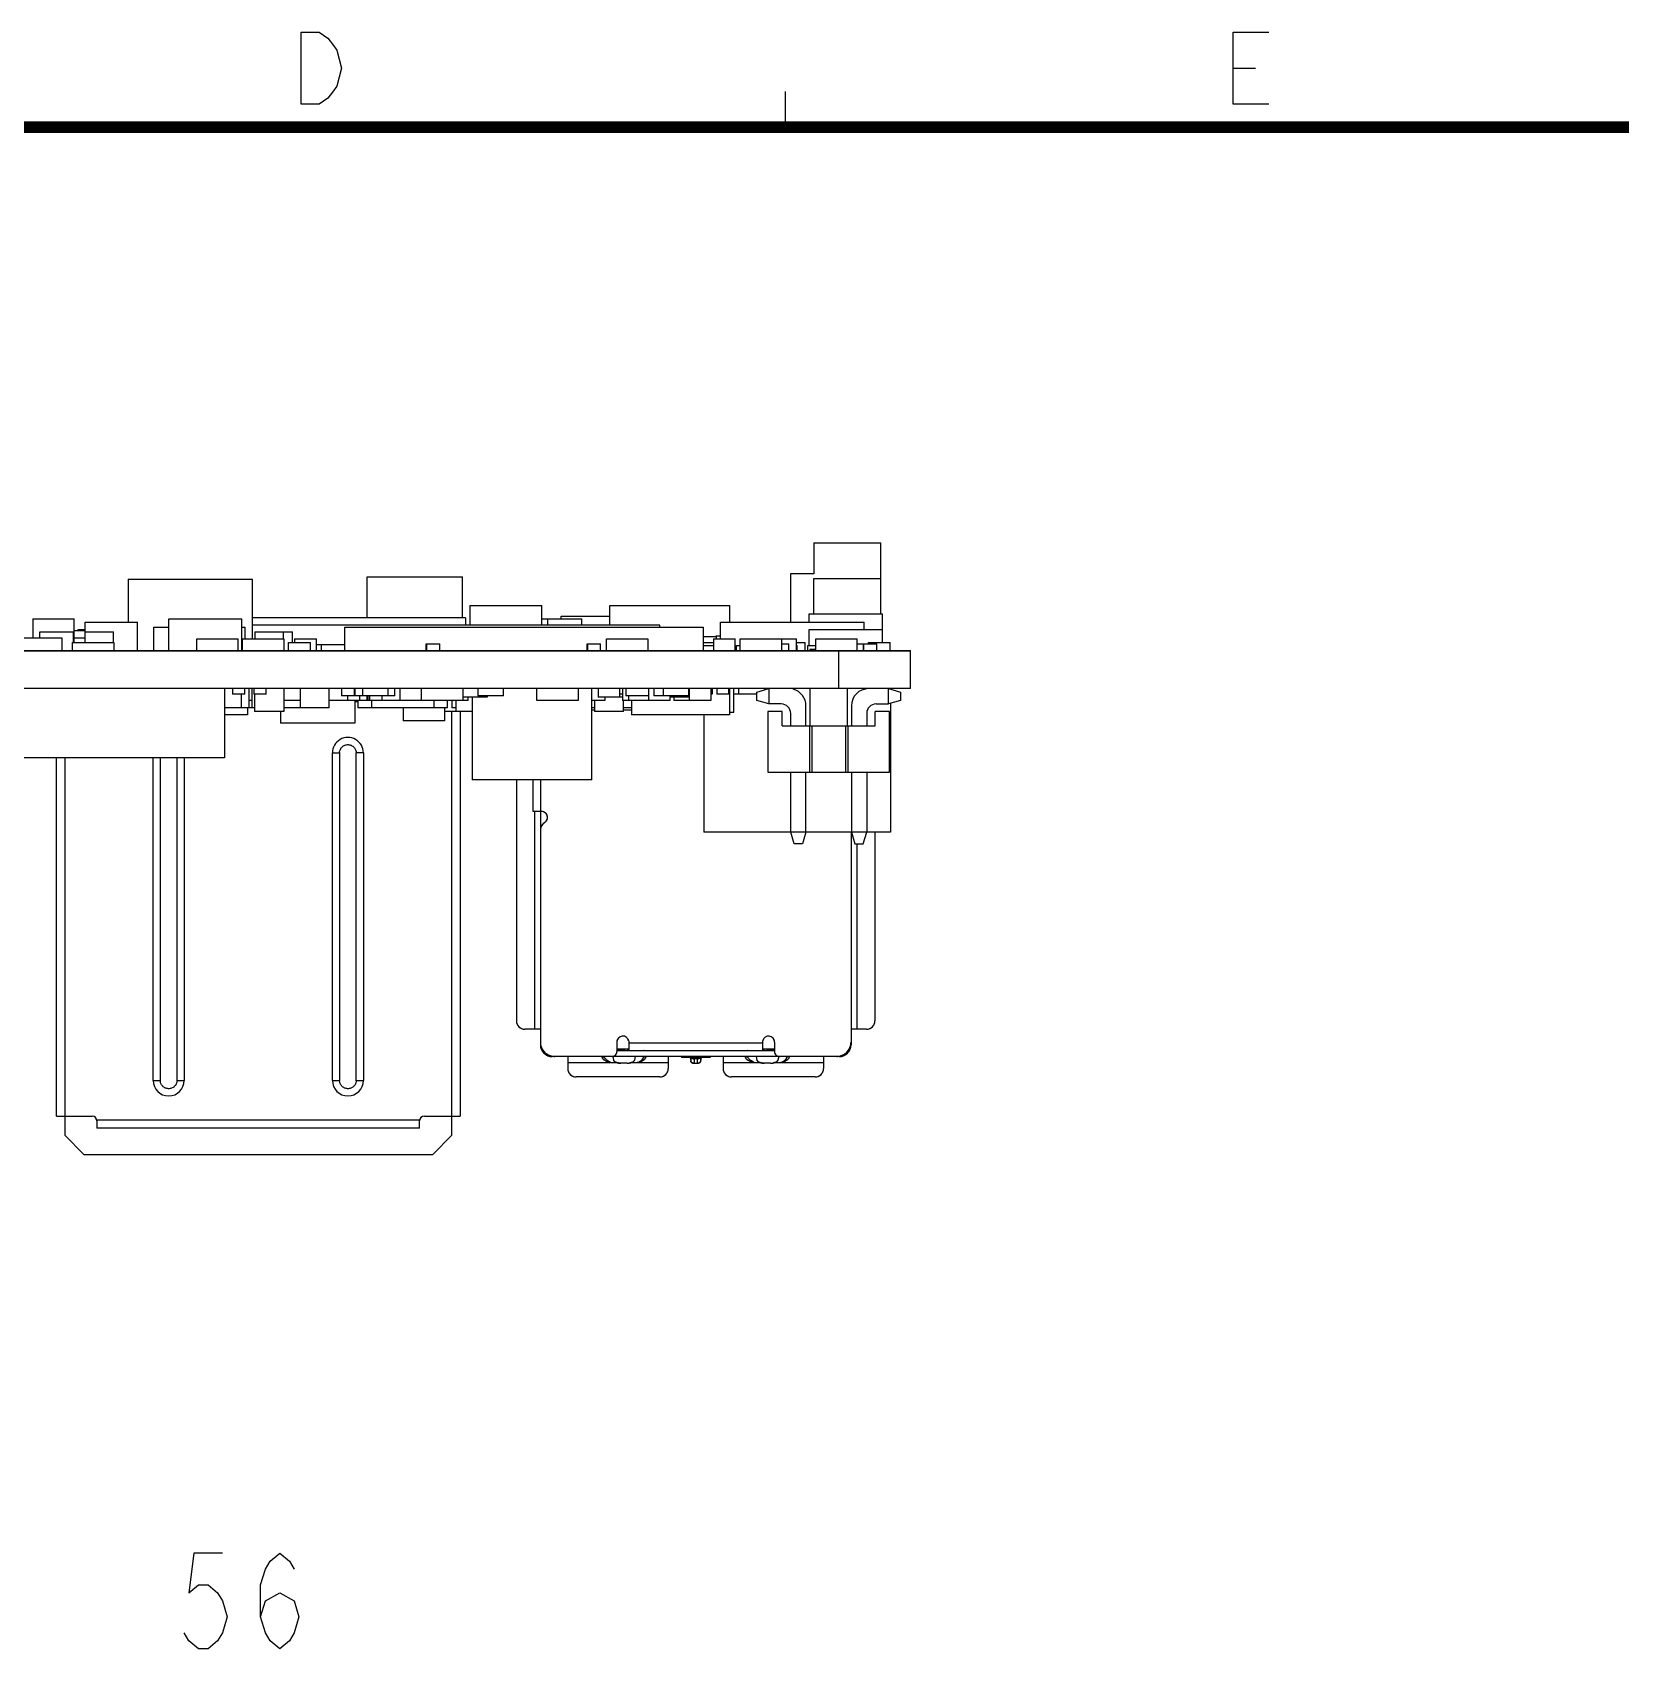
# Model space of a CAD drawing. Header units: millimetres. Extents: x 15 to 418, y 12 to 300.
# Drawn here: x 146.5 to 213, y 229.3 to 297 of the extents above; entities that cross this region are included whole.
import ezdxf

# ---------------------------------------------------------------- set-up
doc = ezdxf.new("R2010")
doc.units = ezdxf.units.MM
doc.header["$LTSCALE"] = 23.1
doc.layers.get('0').update_dxf_attribs({"linetype": 'CONTINUOUS'})

msp = doc.modelspace()

# ---------------------------------------------------------------- linework, layer by layer
at = {"color": 7, "linetype": 'Continuous'}
for p, q in [((196.75, 295.47), (197.687, 295.47)), ((178, 294.5), (178, 293)), ((179.208, 275.603), (182.008, 275.603)), ((179.208, 275.603), (179.208, 274.303)), ((182.008, 272.632), (182.008, 275.603)), ((150.51, 274.082), (150.51, 272.282)), ((150.51, 274.082), (155.71, 274.082)), ((155.71, 271.582), (155.71, 274.082)), ((160.508, 272.467), (160.508, 274.182)), ((160.508, 274.182), (164.508, 274.182)), ((164.508, 272.467), (164.508, 274.182)), ((179.208, 274.303), (178.228, 274.303)), ((178.228, 274.303), (178.228, 272.282)), ((182.008, 274.103), (179.196, 274.103)), ((179.196, 274.103), (179.196, 272.632)), ((164.818, 272.982), (164.818, 272.162)), ((164.818, 272.982), (167.818, 272.982)), ((167.818, 272.162), (167.818, 272.982)), ((170.666, 272.982), (175.686, 272.982)), ((170.666, 272.162), (170.666, 272.982)), ((175.686, 272.282), (175.686, 272.982)), ((179.005, 272.632), (182.079, 272.632)), ((179.005, 272.282), (179.005, 272.632)), ((182.079, 271.432), (182.079, 272.632)), ((146.531, 272.432), (146.531, 271.632)), ((146.531, 272.432), (148.259, 272.432)), ((148.259, 271.432), (148.259, 272.432)), ((148.259, 271.932), (148.697, 271.932)), ((148.423, 271.932), (148.423, 271.982)), ((148.423, 271.982), (148.697, 271.982)), ((148.708, 271.882), (148.708, 272.282)), ((148.708, 272.282), (150.908, 272.282)), ((150.908, 271.103), (150.908, 272.282)), ((151.591, 271.103), (151.591, 272.082)), ((151.591, 272.082), (152.221, 272.082)), ((152.221, 271.103), (152.221, 272.432)), ((152.221, 272.432), (155.269, 272.432)), ((155.269, 271.103), (155.269, 272.432)), ((155.269, 272.082), (155.391, 272.082)), ((155.391, 272.082), (155.391, 271.582)), ((172.758, 272.162), (155.71, 272.162)), ((159.58, 271.103), (159.58, 272.082)), ((159.58, 272.082), (174.58, 272.082)), ((164.629, 272.467), (164.629, 272.162)), ((167.818, 272.432), (169.493, 272.432)), ((168.071, 272.162), (168.071, 272.432)), ((168.636, 272.532), (170.666, 272.532)), ((168.636, 272.432), (168.636, 272.532)), ((169.493, 272.162), (169.493, 272.432)), ((172.758, 272.082), (172.758, 272.162)), ((174.58, 272.082), (174.58, 271.103)), ((175.307, 272.282), (181.307, 272.282)), ((175.307, 271.582), (175.307, 272.282)), ((179.018, 271.982), (182.066, 271.982)), ((179.018, 271.312), (179.018, 271.982)), ((181.307, 271.982), (181.307, 272.282)), ((182.066, 271.982), (182.066, 271.432)), ((145.028, 271.632), (147.731, 271.632)), ((146.822, 271.632), (146.822, 271.882)), ((146.822, 271.882), (148.222, 271.882)), ((147.731, 271.632), (147.731, 271.103)), ((148.182, 271.103), (148.182, 271.432)), ((148.182, 271.432), (149.91, 271.432)), ((148.222, 271.432), (148.222, 271.882)), ((148.259, 271.632), (148.697, 271.632)), ((148.697, 271.882), (148.697, 271.432)), ((148.697, 271.882), (149.903, 271.882)), ((149.903, 271.432), (149.903, 271.882)), ((149.91, 271.432), (149.91, 271.103)), ((153.389, 271.103), (153.389, 271.582)), ((153.389, 271.582), (155.117, 271.582)), ((155.117, 271.103), (155.117, 271.582)), ((155.294, 271.103), (155.294, 271.582)), ((155.294, 271.582), (157.022, 271.582)), ((155.809, 271.882), (155.809, 271.582)), ((155.809, 271.882), (157.396, 271.882)), ((157.015, 271.582), (157.015, 271.882)), ((157.022, 271.582), (157.022, 271.103)), ((157.225, 271.103), (157.225, 271.432)), ((157.225, 271.432), (158.139, 271.432)), ((157.396, 271.432), (157.396, 271.882)), ((157.479, 271.582), (157.479, 271.432)), ((157.479, 271.582), (158.393, 271.582)), ((158.139, 271.103), (158.139, 271.432)), ((158.393, 271.103), (158.393, 271.582)), ((158.393, 271.353), (159.58, 271.353)), ((158.585, 271.353), (158.585, 271.103)), ((162.99, 271.103), (162.99, 271.382)), ((162.99, 271.382), (163.55, 271.382)), ((163.014, 271.103), (163.014, 271.382)), ((163.55, 271.103), (163.55, 271.382)), ((169.721, 271.382), (170.281, 271.382)), ((169.721, 271.103), (169.721, 271.382)), ((169.745, 271.103), (169.745, 271.382)), ((170.281, 271.103), (170.281, 271.382)), ((170.534, 271.582), (172.262, 271.582)), ((170.534, 271.103), (170.534, 271.582)), ((172.262, 271.582), (172.262, 271.103)), ((174.58, 271.682), (175.138, 271.682)), ((174.58, 271.432), (175.005, 271.432)), ((174.58, 271.312), (175.005, 271.312)), ((175.005, 271.582), (175.919, 271.582)), ((175.005, 271.582), (175.005, 271.103)), ((175.307, 271.698), (175.112, 271.698)), ((175.138, 271.582), (175.138, 271.682)), ((175.919, 271.103), (175.919, 271.582)), ((175.968, 271.312), (176.122, 271.312)), ((175.968, 271.103), (175.968, 271.312)), ((176.122, 271.582), (178.485, 271.582)), ((176.122, 271.103), (176.122, 271.582)), ((177.85, 271.582), (177.85, 271.103)), ((177.85, 271.382), (178.157, 271.382)), ((178.156, 271.103), (178.156, 271.382)), ((178.157, 271.103), (178.157, 271.382)), ((178.485, 271.103), (178.485, 271.582)), ((178.485, 271.432), (178.84, 271.432)), ((178.485, 271.312), (178.513, 271.312)), ((178.513, 271.103), (178.513, 271.312)), ((178.84, 271.103), (178.84, 271.432)), ((178.952, 271.312), (179.297, 271.312)), ((178.952, 271.103), (178.952, 271.312)), ((179.297, 271.582), (181.025, 271.582)), ((179.297, 271.103), (179.297, 271.582)), ((181.025, 271.103), (181.025, 271.582)), ((181.025, 271.382), (181.838, 271.382)), ((181.278, 271.103), (181.278, 271.382)), ((181.302, 271.103), (181.302, 271.382)), ((181.482, 271.432), (182.396, 271.432)), ((181.482, 271.432), (181.482, 271.382)), ((181.838, 271.103), (181.838, 271.382)), ((182.396, 271.103), (182.396, 271.432)), ((127.258, 271.103), (183.258, 271.103)), ((127.258, 271.082), (183.258, 271.082)), ((179.297, 271.143), (179.038, 271.143)), ((179.038, 271.143), (179.038, 271.103)), ((180.258, 269.503), (180.258, 271.103)), ((183.258, 269.503), (183.258, 271.103)), ((183.258, 269.503), (127.258, 269.503)), ((154.549, 269.503), (154.549, 266.603)), ((154.886, 269.503), (154.886, 269.273)), ((155.399, 269.273), (154.886, 269.273)), ((155.237, 269.273), (155.237, 268.703)), ((155.399, 269.273), (155.399, 269.503)), ((155.568, 269.503), (155.568, 268.703)), ((155.682, 269.503), (155.682, 268.703)), ((155.775, 269.503), (155.775, 269.273)), ((156.288, 269.273), (155.775, 269.273)), ((155.802, 269.273), (155.802, 268.553)), ((156.288, 269.273), (156.288, 269.503)), ((157.022, 269.503), (157.022, 268.553)), ((157.714, 269.503), (157.714, 268.703)), ((158.92, 268.703), (158.92, 269.503)), ((159.434, 269.503), (159.434, 269.203)), ((159.971, 269.503), (159.971, 269.203)), ((159.994, 269.503), (159.994, 269.203)), ((160.321, 269.503), (160.321, 269.203)), ((160.322, 269.503), (160.322, 269.203)), ((161.392, 269.203), (161.392, 269.503)), ((161.671, 269.203), (161.671, 269.503)), ((161.898, 269.003), (161.898, 269.503)), ((162.787, 269.003), (162.787, 269.503)), ((164.515, 269.503), (164.515, 269.003)), ((165.147, 269.503), (165.147, 269.203)), ((165.148, 269.503), (165.148, 269.203)), ((166.218, 269.203), (166.218, 269.503)), ((167.613, 269.003), (167.613, 269.503)), ((169.341, 269.503), (169.341, 269.003)), ((169.92, 265.693), (169.92, 269.503)), ((170.179, 269.503), (170.179, 269.153)), ((171.093, 269.153), (171.093, 269.503)), ((171.195, 269.273), (171.093, 269.273)), ((171.195, 269.503), (171.195, 269.003)), ((171.346, 269.503), (171.346, 269.203)), ((172.287, 269.503), (172.287, 269.003)), ((172.515, 269.503), (172.515, 269.203)), ((172.895, 269.503), (172.895, 269.203)), ((173.965, 269.503), (173.965, 269.203)), ((173.989, 269.503), (173.989, 269.003)), ((174.903, 269.503), (174.903, 269.003)), ((174.957, 269.273), (174.903, 269.273)), ((174.957, 269.503), (174.957, 269.273)), ((175.142, 269.503), (175.142, 269.273)), ((175.655, 269.273), (175.142, 269.273)), ((175.655, 269.273), (175.655, 269.503)), ((175.671, 269.503), (175.671, 268.403)), ((175.856, 268.503), (175.856, 269.503)), ((176.828, 269.273), (175.856, 269.273)), ((176.069, 269.273), (176.069, 269.503)), ((176.828, 269.36), (177.328, 269.503)), ((176.828, 269.007), (176.828, 269.36)), ((177.141, 269.503), (177.141, 269.45)), ((177.328, 269.503), (177.328, 268.863)), ((179.038, 269.503), (179.038, 267.943)), ((180.618, 267.943), (180.618, 269.503)), ((182.328, 269.503), (182.828, 269.36)), ((182.328, 268.863), (182.328, 269.503)), ((182.41, 269.503), (182.41, 269.48)), ((182.828, 269.36), (182.828, 269.007)), ((155.809, 268.703), (154.549, 268.703)), ((155.507, 268.703), (155.507, 268.403)), ((155.682, 269.003), (155.568, 269.003)), ((157.022, 268.553), (155.802, 268.553)), ((156.895, 268.553), (156.895, 268.053)), ((157.714, 269.003), (157.015, 269.003)), ((158.92, 268.703), (157.015, 268.703)), ((164.743, 269.003), (158.92, 269.003)), ((161.671, 269.203), (159.434, 269.203)), ((159.689, 269.203), (159.689, 269.003)), ((159.993, 269.003), (159.993, 268.053)), ((160.127, 268.953), (159.993, 268.953)), ((160.127, 269.003), (160.127, 268.703)), ((163.873, 268.703), (160.127, 268.703)), ((160.197, 269.203), (160.197, 269.003)), ((160.501, 269.203), (160.501, 269.003)), ((160.552, 269.003), (160.552, 269.203)), ((160.628, 269.003), (160.628, 269.203)), ((160.7, 269.003), (160.7, 268.703)), ((161.136, 269.003), (161.136, 269.203)), ((162.025, 268.703), (162.025, 268.153)), ((163.3, 269.003), (163.3, 268.703)), ((163.753, 268.703), (163.753, 268.153)), ((164.914, 268.553), (163.753, 268.553)), ((163.873, 268.703), (163.873, 269.003)), ((164.064, 269.003), (164.064, 268.703)), ((164.235, 268.703), (164.064, 268.703)), ((164.235, 268.553), (164.235, 269.003)), ((165.531, 269.153), (164.515, 269.153)), ((164.743, 269.003), (164.743, 269.153)), ((164.914, 269.153), (164.914, 265.693)), ((166.218, 269.203), (165.147, 269.203)), ((165.531, 269.203), (165.531, 269.153)), ((169.341, 269.003), (167.613, 269.003)), ((170.458, 269.003), (169.92, 269.003)), ((170.026, 268.703), (169.92, 268.703)), ((170.026, 268.603), (169.92, 268.603)), ((170.026, 269.003), (170.026, 268.553)), ((171.246, 268.553), (170.026, 268.553)), ((171.195, 269.153), (170.179, 269.153)), ((170.458, 269.153), (170.458, 269.003)), ((173.201, 269.003), (171.195, 269.003)), ((171.246, 268.553), (171.246, 269.003)), ((171.571, 268.703), (171.246, 268.703)), ((171.571, 268.603), (171.246, 268.603)), ((172.287, 269.203), (171.346, 269.203)), ((171.449, 269.203), (171.449, 269.003)), ((171.571, 269.003), (171.571, 268.403)), ((173.965, 269.203), (172.515, 269.203)), ((173.201, 269.003), (173.201, 269.203)), ((173.227, 269.203), (173.227, 269.153)), ((173.989, 269.153), (173.227, 269.153)), ((173.354, 269.153), (173.354, 269.003)), ((174.903, 269.003), (173.354, 269.003)), ((177.328, 268.863), (176.828, 269.007)), ((177.883, 268.543), (177.288, 268.543)), ((177.288, 268.543), (177.288, 266.003)), ((177.838, 268.863), (177.328, 268.863)), ((177.883, 267.943), (177.883, 268.543)), ((178.878, 267.943), (178.878, 268.783)), ((180.778, 268.783), (180.778, 267.943)), ((182.368, 268.543), (181.773, 268.543)), ((181.773, 267.943), (181.773, 268.543)), ((181.818, 268.863), (182.328, 268.863)), ((182.828, 269.007), (182.328, 268.863)), ((182.368, 266.003), (182.368, 268.543)), ((182.41, 268.887), (182.41, 263.503)), ((155.507, 268.403), (154.549, 268.403)), ((159.993, 268.053), (156.895, 268.053)), ((163.753, 268.153), (162.025, 268.153)), ((175.671, 268.403), (171.571, 268.403)), ((174.61, 268.403), (174.61, 263.503)), ((175.856, 268.503), (175.671, 268.503)), ((177.883, 267.943), (181.773, 267.943)), ((178.238, 267.943), (178.238, 268.463)), ((179.028, 267.943), (179.028, 266.003)), ((179.128, 267.943), (179.128, 266.003)), ((180.528, 267.943), (180.528, 266.003)), ((180.628, 267.943), (180.628, 266.003)), ((181.418, 268.463), (181.418, 267.943)), ((154.549, 266.603), (141.511, 266.603)), ((177.288, 266.003), (182.368, 266.003)), ((178.238, 263.503), (178.238, 266.003)), ((178.878, 263.503), (178.878, 266.003)), ((180.778, 266.003), (180.778, 263.503)), ((181.418, 266.003), (181.418, 263.503)), ((169.92, 265.693), (164.914, 265.693)), ((166.762, 265.693), (166.762, 255.603)), ((167.462, 264.363), (167.462, 265.693)), ((167.762, 265.693), (167.762, 254.603)), ((167.812, 264.363), (167.462, 264.363)), ((167.512, 264.363), (167.512, 255.253)), ((182.41, 263.503), (174.61, 263.503)), ((178.382, 263.003), (178.238, 263.503)), ((178.878, 263.503), (178.735, 263.003)), ((180.762, 263.503), (180.762, 254.603)), ((180.778, 263.503), (180.922, 263.003)), ((181.275, 263.003), (181.418, 263.503)), ((181.762, 263.503), (181.762, 255.603)), ((178.735, 263.003), (178.382, 263.003)), ((180.922, 263.003), (181.275, 263.003)), ((181.012, 263.003), (181.012, 255.253)), ((167.762, 255.253), (167.112, 255.253)), ((181.412, 255.253), (180.762, 255.253)), ((170.962, 254.713), (170.962, 254.313)), ((171.462, 254.413), (170.962, 254.413)), ((171.242, 254.407), (170.962, 254.407)), ((177.562, 254.353), (170.962, 254.353)), ((171.242, 254.413), (171.242, 254.367)), ((171.242, 254.367), (177.282, 254.367)), ((171.291, 254.367), (171.291, 254.413)), ((171.414, 254.413), (171.414, 254.367)), ((171.462, 254.767), (171.457, 254.767)), ((171.462, 254.767), (171.462, 254.367)), ((177.062, 254.667), (171.462, 254.667)), ((173.662, 254.367), (173.662, 254.353)), ((174.862, 254.367), (174.862, 254.353)), ((177.068, 254.767), (177.062, 254.767)), ((177.062, 254.767), (177.062, 254.367)), ((177.562, 254.413), (177.062, 254.413)), ((177.111, 254.413), (177.111, 254.367)), ((177.234, 254.413), (177.234, 254.367)), ((177.282, 254.413), (177.282, 254.367)), ((177.562, 254.407), (177.282, 254.407)), ((177.562, 254.713), (177.562, 254.313)), ((180.262, 254.103), (168.262, 254.103)), ((170.762, 254.113), (168.362, 254.113)), ((168.912, 254.103), (168.912, 253.603)), ((168.912, 253.853), (170.964, 253.853)), ((170.364, 254.103), (170.364, 254.037)), ((170.79, 254.103), (170.827, 253.955)), ((171.399, 253.831), (171.125, 253.831)), ((171.56, 253.853), (173.112, 253.853)), ((171.735, 254.103), (171.697, 253.955)), ((172.161, 254.103), (172.161, 254.037)), ((173.112, 254.103), (173.112, 253.603)), ((173.662, 254.103), (173.662, 254.067)), ((174.862, 254.067), (173.662, 254.067)), ((173.862, 254.103), (173.862, 254.067)), ((174.026, 254.067), (174.055, 253.908)), ((174.055, 254.067), (174.055, 253.908)), ((174.321, 254.014), (174.204, 254.014)), ((174.204, 254.014), (174.204, 253.823)), ((174.321, 253.823), (174.204, 253.823)), ((174.321, 254.014), (174.321, 253.823)), ((174.47, 254.067), (174.47, 253.908)), ((174.498, 254.067), (174.47, 253.908)), ((174.662, 254.103), (174.662, 254.067)), ((174.862, 254.103), (174.862, 254.067)), ((175.412, 254.103), (175.412, 253.603)), ((175.412, 253.853), (176.964, 253.853)), ((176.364, 254.103), (176.364, 254.037)), ((176.79, 254.103), (176.827, 253.955)), ((177.399, 253.831), (177.125, 253.831)), ((177.56, 253.853), (179.612, 253.853)), ((177.735, 254.103), (177.697, 253.955)), ((180.162, 254.113), (177.762, 254.113)), ((178.161, 254.103), (178.161, 254.037)), ((179.612, 254.103), (179.612, 253.603)), ((172.762, 253.253), (169.262, 253.253)), ((179.262, 253.253), (175.762, 253.253))]:
    msp.add_line(p, q, dxfattribs=at)
at = {"color": 4, "linetype": 'Continuous'}
msp.add_line((164.629, 272.467), (155.71, 272.467), dxfattribs=at)
at = {"color": 6, "linetype": 'Continuous'}
for p, q in [((164.058, 250.811), (164.058, 268.553)), ((164.408, 268.553), (164.408, 251.611)), ((147.508, 251.611), (147.508, 266.603)), ((147.858, 266.603), (147.858, 250.811)), ((151.558, 253.111), (151.558, 266.603)), ((151.858, 266.603), (151.858, 253.111)), ((152.558, 253.111), (152.558, 266.603)), ((152.858, 266.603), (152.858, 253.111)), ((159.058, 253.111), (159.058, 266.811)), ((159.058, 266.811), (159.358, 266.811)), ((159.358, 266.811), (159.358, 253.111)), ((160.358, 266.811), (160.058, 266.811)), ((160.058, 253.111), (160.058, 266.811)), ((160.358, 266.811), (160.358, 253.111)), ((151.558, 253.111), (151.858, 253.111)), ((152.558, 253.111), (152.858, 253.111)), ((159.058, 253.111), (159.358, 253.111)), ((160.058, 253.111), (160.358, 253.111)), ((147.508, 251.611), (149.008, 251.611)), ((149.202, 251.461), (162.715, 251.461)), ((149.208, 251.411), (149.208, 251.111)), ((162.708, 251.111), (149.208, 251.111)), ((162.708, 251.111), (162.708, 251.411)), ((162.908, 251.611), (164.408, 251.611)), ((148.658, 250.011), (147.858, 250.811)), ((164.058, 250.811), (163.258, 250.011)), ((148.658, 250.011), (163.258, 250.011))]:
    msp.add_line(p, q, dxfattribs=at)
at = {"color": 7, "linetype": 'Continuous'}
for points in [[(157.75, 296.97), (158.5, 296.97), (158.875, 296.72), (159.063, 296.47), (159.25, 296.22), (159.438, 295.47), (159.25, 294.72), (159.063, 294.47), (158.875, 294.22), (158.5, 293.97), (157.75, 293.97), (157.75, 296.97)], [(198.25, 293.97), (196.75, 293.97), (196.75, 296.97), (198.25, 296.97)]]:
    msp.add_lwpolyline(points, dxfattribs=at)
at = {"color": 7, "linetype": 'Continuous', "const_width": 0.5}
msp.add_lwpolyline([(412, 293), (22, 293)], dxfattribs=at)
at = {"color": 2, "linetype": 'Continuous'}
for points in [[(154.458, 233.328), (153.258, 233.328), (153.058, 231.661), (153.458, 231.995), (153.858, 231.995), (154.258, 231.661), (154.458, 231.328), (154.658, 230.661), (154.458, 229.995), (154.258, 229.661), (153.858, 229.328), (153.458, 229.328), (153.058, 229.661), (152.858, 229.995)], [(156.058, 230.661), (156.258, 231.328), (156.858, 231.661), (157.458, 231.328), (157.658, 230.661), (157.458, 229.995), (157.258, 229.661), (156.858, 229.328), (156.458, 229.661), (156.258, 229.995), (156.058, 230.661), (156.058, 231.995), (156.258, 232.661), (156.458, 232.995), (156.858, 233.328), (157.258, 232.995), (157.458, 232.661)]]:
    msp.add_lwpolyline(points, dxfattribs=at)
at = {"color": 7, "linetype": 'Continuous'}
for centre, radius, start, end in [((178.158, 268.783), 0.72, 0, 74.95923), ((181.498, 268.783), 0.72, 90, 180), ((177.838, 268.463), 0.4, 0, 90), ((181.818, 268.463), 0.4, 90, 180), ((168.162, 263.566), 0.4, 122.57034, 180.00863), ((167.812, 264.111), 0.252, 72.15967, 89.93391), ((167.812, 264.113), 0.25, 302.57654, 90.00243), ((168.163, 263.565), 0.401, 142.37218, 150.14199), ((168.162, 263.566), 0.399, 136.82216, 142.37149), ((168.163, 263.564), 0.402, 122.61111, 136.79215), ((167.813, 264.114), 0.249, 64.88927, 72.09846), ((167.812, 264.113), 0.25, 61.2568, 64.89178), ((167.812, 264.113), 0.251, 35.96463, 53.9676), ((167.812, 264.113), 0.25, 321.63117, 331.29237), ((167.812, 264.113), 0.25, 25.11274, 35.92815), ((167.812, 264.114), 0.251, 331.29401, 340.94743), ((167.813, 264.114), 0.249, 17.86419, 25.11128), ((167.81, 264.113), 0.252, 0.07921, 17.7958), ((168.164, 263.565), 0.402, 165.7912, 179.96337), ((168.162, 263.566), 0.399, 160.20748, 165.75873), ((168.163, 263.565), 0.401, 151.29894, 160.20596), ((168.161, 263.566), 0.399, 150.14803, 151.28896), ((167.115, 255.604), 0.353, 180.06561, 197.67721), ((167.112, 255.603), 0.35, 179.99558, 270.00442), ((167.111, 255.603), 0.349, 197.73658, 205.11088), ((167.113, 255.604), 0.351, 205.10878, 210.26342), ((167.112, 255.603), 0.349, 210.26264, 215.92005), ((167.113, 255.604), 0.351, 215.9432, 234.05632), ((167.112, 255.602), 0.349, 234.07709, 238.49661), ((167.113, 255.604), 0.351, 238.49784, 244.89024), ((167.112, 255.602), 0.349, 244.88859, 252.26889), ((167.113, 255.606), 0.353, 252.3357, 269.92105), ((181.412, 255.603), 0.35, 269.99558, 0.00442), ((181.412, 255.606), 0.353, 270.06561, 287.67721), ((181.413, 255.602), 0.349, 287.73658, 295.11088), ((181.412, 255.604), 0.351, 295.10878, 300.26342), ((181.413, 255.603), 0.349, 300.26264, 305.92005), ((181.411, 255.604), 0.351, 305.9432, 324.05632), ((181.413, 255.603), 0.349, 324.07709, 328.49661), ((181.412, 255.604), 0.351, 328.49784, 334.89024), ((181.413, 255.603), 0.349, 334.88859, 342.26889), ((181.409, 255.604), 0.353, 342.3357, 359.92105), ((168.365, 254.714), 0.603, 180.03228, 194.80058), ((168.362, 254.713), 0.6, 179.99816, 270.00184), ((168.264, 254.604), 0.502, 180.03253, 194.89971), ((168.262, 254.603), 0.5, 179.99749, 270.00251), ((168.263, 254.603), 0.5, 194.93928, 204.15545), ((168.361, 254.713), 0.599, 194.83155, 200.89521), ((168.363, 254.714), 0.601, 200.89379, 204.2072), ((168.264, 254.605), 0.502, 210.00077, 223.345), ((168.363, 254.714), 0.601, 209.93688, 217.82463), ((168.363, 254.714), 0.601, 217.82282, 223.24349), ((171.212, 254.713), 0.25, 12.33818, 180.00184), ((171.214, 254.713), 0.252, 161.79776, 179.93886), ((171.21, 254.713), 0.252, 12.4151, 30.52886), ((177.312, 254.713), 0.25, 359.99816, 167.66182), ((177.314, 254.713), 0.252, 149.27233, 167.59818), ((177.31, 254.713), 0.252, 0.07562, 18.39378), ((180.162, 254.713), 0.6, 269.99816, 0.00184), ((180.262, 254.603), 0.5, 269.99749, 0.00251), ((180.162, 254.714), 0.6, 315.00969, 322.1784), ((180.26, 254.605), 0.502, 315.02937, 329.97923), ((180.161, 254.714), 0.601, 322.17539, 330.06267), ((180.163, 254.713), 0.6, 330.07623, 335.20134), ((180.263, 254.603), 0.5, 330.01236, 335.29767), ((180.161, 254.714), 0.601, 335.20069, 339.10591), ((180.262, 254.603), 0.5, 335.29853, 345.05177), ((180.163, 254.713), 0.599, 339.10454, 345.17123), ((180.159, 254.714), 0.603, 345.20609, 359.96088), ((180.26, 254.604), 0.503, 345.09725, 359.96068), ((168.261, 254.602), 0.498, 223.36567, 224.99388), ((168.264, 254.605), 0.502, 225.02937, 239.97923), ((168.36, 254.711), 0.597, 223.24726, 224.99956), ((168.362, 254.714), 0.6, 225.00969, 232.1784), ((168.363, 254.714), 0.601, 232.17539, 240.06267), ((168.262, 254.603), 0.5, 240.01236, 245.29767), ((168.262, 254.604), 0.5, 245.29853, 255.05177), ((168.362, 254.713), 0.6, 240.07623, 245.20134), ((168.363, 254.714), 0.601, 245.20069, 249.10591), ((168.263, 254.606), 0.503, 255.09725, 269.96068), ((168.362, 254.712), 0.599, 249.10454, 255.17123), ((168.363, 254.717), 0.603, 255.20609, 269.96088), ((170.637, 254.276), 0.37, 233.2763, 236.20188), ((170.634, 254.272), 0.365, 233.23919, 236.2063), ((170.841, 254.389), 0.512, 214.01197, 216.86712), ((170.838, 254.387), 0.508, 213.92267, 216.77871), ((170.751, 254.462), 0.589, 240.23635, 242.21702), ((170.75, 254.459), 0.586, 240.22507, 242.21665), ((170.987, 254.512), 0.703, 222.21203, 226.32542), ((170.986, 254.512), 0.702, 222.22647, 226.34631), ((170.815, 254.583), 0.726, 242.26676, 245.28177), ((170.814, 254.583), 0.725, 242.26736, 245.28619), ((171.059, 254.588), 0.808, 226.34055, 230.0035), ((171.057, 254.586), 0.804, 226.32357, 230.00162), ((170.887, 254.738), 0.896, 245.22799, 246.7902), ((170.886, 254.737), 0.895, 245.22531, 246.78827), ((170.95, 254.887), 1.058, 246.81297, 248.99011), ((170.95, 254.886), 1.057, 246.81469, 248.99433), ((171.032, 255.101), 1.287, 248.982, 250.89101), ((171.032, 255.098), 1.285, 248.97577, 250.88893), ((171.151, 255.448), 1.654, 250.94185, 254.57994), ((170.762, 254.313), 0.2, 269.99118, 0.00882), ((170.762, 254.315), 0.201, 270.06561, 287.67721), ((170.762, 254.313), 0.199, 287.73658, 295.11088), ((170.762, 254.314), 0.2, 295.1086, 299.80846), ((170.762, 254.313), 0.2, 299.80721, 305.91912), ((170.762, 254.314), 0.201, 305.9432, 324.05632), ((170.763, 254.313), 0.2, 324.07806, 329.10366), ((170.762, 254.314), 0.2, 329.10374, 334.89057), ((170.763, 254.313), 0.199, 334.88859, 342.26889), ((170.76, 254.314), 0.202, 342.3357, 359.92105), ((171.093, 254.284), 0.45, 252.89252, 255.56724), ((171.124, 254.449), 0.618, 262.10709, 270.0717), ((171.4, 254.449), 0.618, 269.92925, 277.88846), ((171.43, 254.289), 0.455, 283.8645, 287.08424), ((171.515, 254.086), 0.234, 299.11309, 303.24424), ((171.74, 254.581), 0.731, 275.77741, 276.17297), ((171.763, 254.429), 0.578, 275.02509, 275.5124), ((171.786, 254.314), 0.461, 288.70032, 295.35203), ((171.792, 254.301), 0.446, 288.51051, 295.37677), ((171.707, 254.233), 0.4, 308.28868, 312.855), ((171.708, 254.233), 0.399, 308.21085, 312.78691), ((171.788, 254.31), 0.456, 295.33363, 302.23167), ((171.791, 254.303), 0.449, 295.35413, 302.36315), ((171.107, 254.661), 1.14, 329.51136, 330.76969), ((171.152, 254.634), 1.088, 329.49974, 330.81905), ((171.602, 254.544), 0.754, 310.74514, 311.80902), ((171.67, 254.462), 0.649, 310.93711, 312.17302), ((172.775, 253.876), 0.634, 165.01575, 165.30047), ((172.756, 253.881), 0.616, 165.01497, 165.30834), ((174.176, 254.164), 0.144, 238.30458, 240.17453), ((174.179, 253.978), 0.151, 240.22145, 242.03637), ((174.346, 254.17), 0.151, 297.96363, 299.77855), ((174.349, 253.972), 0.144, 299.82547, 301.69542), ((176.637, 254.276), 0.37, 233.2763, 236.20167), ((176.634, 254.272), 0.365, 233.23918, 236.20609), ((176.842, 254.39), 0.513, 214.49471, 216.52521), ((176.84, 254.388), 0.51, 214.40656, 216.7743), ((176.856, 254.4), 0.53, 216.51568, 216.848), ((176.852, 254.397), 0.525, 216.76597, 217.13151), ((176.881, 254.42), 0.562, 216.8731, 219.6308), ((176.877, 254.416), 0.557, 217.15195, 219.60879), ((176.929, 254.459), 0.624, 219.62667, 222.18246), ((176.924, 254.455), 0.617, 219.61061, 222.19467), ((176.751, 254.462), 0.589, 240.23635, 242.21716), ((176.75, 254.459), 0.586, 240.22507, 242.21679), ((176.987, 254.512), 0.703, 222.20935, 226.3255), ((176.986, 254.512), 0.702, 222.22377, 226.3464), ((176.815, 254.583), 0.726, 242.26689, 245.28176), ((176.814, 254.583), 0.725, 242.2675, 245.28618), ((177.059, 254.588), 0.808, 226.34058, 230.00364), ((177.057, 254.586), 0.804, 226.32359, 230.00176), ((176.887, 254.738), 0.896, 245.22801, 246.79139), ((176.886, 254.737), 0.895, 245.22533, 246.78946), ((176.95, 254.887), 1.058, 246.81409, 248.99006), ((176.95, 254.886), 1.057, 246.81582, 248.99429), ((177.033, 255.101), 1.288, 248.98208, 250.89368), ((177.032, 255.098), 1.285, 248.97584, 250.89162), ((177.151, 255.448), 1.655, 250.94429, 254.57979), ((177.093, 254.284), 0.45, 252.89252, 255.56724), ((177.124, 254.449), 0.618, 262.10709, 270.0717), ((177.4, 254.449), 0.618, 269.92925, 277.88846), ((177.43, 254.289), 0.455, 283.8645, 287.08424), ((177.764, 254.314), 0.201, 180.06561, 197.67721), ((177.762, 254.313), 0.2, 179.99118, 270.00882), ((177.762, 254.313), 0.199, 197.73658, 205.11088), ((177.763, 254.314), 0.2, 205.1086, 209.80846), ((177.762, 254.313), 0.2, 209.80721, 215.91912), ((177.763, 254.314), 0.201, 215.9432, 234.05632), ((177.515, 254.086), 0.234, 299.11309, 303.24424), ((177.762, 254.313), 0.2, 234.07806, 239.10366), ((177.762, 254.314), 0.2, 239.10374, 244.89057), ((177.762, 254.313), 0.199, 244.88859, 252.26889), ((177.763, 254.315), 0.202, 252.3357, 269.92105), ((177.74, 254.581), 0.731, 275.77741, 276.17341), ((177.763, 254.429), 0.578, 275.02509, 275.51295), ((177.786, 254.314), 0.461, 288.70033, 295.35057), ((177.792, 254.301), 0.446, 288.51051, 295.37528), ((177.707, 254.233), 0.4, 308.31075, 312.85424), ((177.708, 254.233), 0.4, 308.23286, 312.78621), ((177.788, 254.31), 0.456, 295.33217, 302.23167), ((177.791, 254.303), 0.449, 295.35264, 302.36315), ((177.107, 254.661), 1.14, 329.51136, 330.76969), ((177.152, 254.634), 1.088, 329.49976, 330.81906), ((177.602, 254.544), 0.754, 310.74561, 311.80901), ((177.67, 254.462), 0.649, 310.93764, 312.17302), ((178.775, 253.876), 0.634, 165.01575, 165.30047), ((178.756, 253.881), 0.616, 165.01497, 165.30834), ((180.162, 254.716), 0.603, 270.03228, 284.80058), ((180.262, 254.606), 0.502, 270.03253, 284.89971), ((180.163, 254.712), 0.599, 284.83155, 290.89521), ((180.162, 254.714), 0.601, 290.89379, 294.2072), ((180.262, 254.604), 0.5, 284.93928, 294.15545), ((180.162, 254.714), 0.601, 299.93688, 307.82463), ((180.261, 254.605), 0.502, 300.00077, 313.345), ((180.162, 254.714), 0.601, 307.82282, 313.24349), ((180.164, 254.711), 0.597, 313.24726, 314.99956), ((180.264, 254.602), 0.498, 313.36567, 314.99388), ((169.265, 253.604), 0.353, 180.06561, 197.67721), ((169.262, 253.603), 0.35, 179.99558, 270.00442), ((169.261, 253.603), 0.349, 197.73658, 205.11088), ((169.263, 253.604), 0.351, 205.10879, 210.28115), ((169.262, 253.603), 0.349, 210.2804, 215.92008), ((169.263, 253.604), 0.351, 215.9432, 234.05632), ((169.262, 253.602), 0.349, 234.07713, 238.52263), ((169.263, 253.604), 0.351, 238.52382, 244.89025), ((169.262, 253.602), 0.349, 244.88859, 252.26889), ((169.263, 253.607), 0.353, 252.3357, 269.92105), ((172.762, 253.603), 0.35, 269.99558, 0.00442), ((172.762, 253.606), 0.353, 270.06561, 287.67721), ((172.763, 253.603), 0.349, 287.73658, 295.11088), ((172.762, 253.604), 0.351, 295.10879, 300.28115), ((172.763, 253.603), 0.349, 300.2804, 305.92008), ((172.761, 253.604), 0.351, 305.9432, 324.05632), ((172.763, 253.603), 0.349, 324.07713, 328.52263), ((172.762, 253.604), 0.351, 328.52382, 334.89025), ((172.763, 253.603), 0.349, 334.88859, 342.26889), ((172.759, 253.604), 0.353, 342.3357, 359.92105), ((175.765, 253.604), 0.353, 180.06561, 197.67721), ((175.762, 253.603), 0.35, 179.99558, 270.00442), ((175.761, 253.603), 0.349, 197.73658, 205.11088), ((175.763, 253.604), 0.351, 205.10878, 210.26342), ((175.762, 253.603), 0.349, 210.26264, 215.92005), ((175.763, 253.604), 0.351, 215.9432, 234.05632), ((175.762, 253.602), 0.349, 234.07709, 238.49661), ((175.763, 253.604), 0.351, 238.49784, 244.89024), ((175.762, 253.602), 0.349, 244.88859, 252.26889), ((175.763, 253.607), 0.353, 252.3357, 269.92105), ((179.262, 253.603), 0.35, 269.99558, 0.00442), ((179.262, 253.606), 0.353, 270.06561, 287.67721), ((179.263, 253.603), 0.349, 287.73658, 295.11088), ((179.262, 253.604), 0.351, 295.10879, 300.28115), ((179.263, 253.603), 0.349, 300.2804, 305.92008), ((179.261, 253.604), 0.351, 305.9432, 324.05632), ((179.263, 253.603), 0.349, 324.07713, 328.52263), ((179.262, 253.604), 0.351, 328.52381, 334.89025), ((179.263, 253.603), 0.349, 334.88859, 342.26889), ((179.259, 253.604), 0.353, 342.3357, 359.92105)]:
    msp.add_arc(centre, radius, start, end, dxfattribs=at)
at = {"color": 6, "linetype": 'Continuous'}
for centre, radius, start, end in [((159.708, 266.811), 0.65, 359.99992, 180), ((152.208, 253.111), 0.65, 180, 360), ((159.708, 253.111), 0.65, 180, 360), ((149.008, 251.411), 0.2, 0, 90), ((162.908, 251.411), 0.2, 90, 180)]:
    msp.add_arc(centre, radius, start, end, dxfattribs=at)
for points in [[(159.359, 266.833), (159.359, 266.826), (159.359, 266.819), (159.358, 266.811)], [(152.558, 253.089), (152.558, 253.097), (152.558, 253.104), (152.558, 253.111)], [(160.058, 253.089), (160.058, 253.097), (160.058, 253.104), (160.058, 253.111)]]:
    msp.add_open_spline(points, degree=3, dxfattribs=at)
for points in [[(159.359, 266.833), (159.362, 266.878), (159.385, 266.967), (159.467, 267.077), (159.584, 267.148), (159.719, 267.17), (159.853, 267.14), (159.966, 267.061), (160.041, 266.946), (160.058, 266.856), (160.058, 266.811)], [(152.558, 253.089), (152.555, 253.045), (152.532, 252.956), (152.45, 252.846), (152.333, 252.775), (152.197, 252.753), (152.063, 252.783), (151.951, 252.862), (151.876, 252.976), (151.858, 253.067), (151.858, 253.111)], [(160.058, 253.089), (160.055, 253.045), (160.032, 252.956), (159.95, 252.846), (159.833, 252.775), (159.697, 252.753), (159.563, 252.783), (159.451, 252.862), (159.376, 252.976), (159.358, 253.067), (159.358, 253.111)]]:
    msp.add_open_spline(points, degree=3, knots=[0, 0, 0, 0, 0.125027, 0.250026, 0.375014, 0.499944, 0.624867, 0.749904, 0.874933, 1, 1, 1, 1], dxfattribs=at)
at = {"color": 7, "linetype": 'Continuous'}
for points in [[(167.947, 263.903), (167.97, 263.917), (167.991, 263.936), (168.008, 263.958)], [(168.049, 264.032), (168.058, 264.058), (168.062, 264.086), (168.062, 264.113)], [(170.383, 254.008), (170.386, 254.005), (170.389, 254.001), (170.393, 253.998)], [(170.393, 253.998), (170.389, 254.001), (170.386, 254.005), (170.383, 254.008)], [(170.431, 253.968), (170.44, 253.962), (170.449, 253.956), (170.459, 253.951)], [(170.459, 253.951), (170.449, 253.956), (170.44, 253.962), (170.431, 253.968)], [(170.711, 253.853), (170.678, 253.863), (170.644, 253.873), (170.611, 253.884)], [(171.813, 253.853), (171.843, 253.859), (171.872, 253.869), (171.899, 253.882)], [(171.933, 253.878), (171.896, 253.865), (171.857, 253.858), (171.818, 253.854)], [(171.818, 253.854), (171.857, 253.858), (171.896, 253.866), (171.933, 253.878)], [(171.899, 253.882), (171.919, 253.892), (171.938, 253.905), (171.955, 253.919)], [(171.955, 253.919), (171.938, 253.905), (171.919, 253.892), (171.899, 253.882)], [(171.98, 253.939), (171.996, 253.955), (172.011, 253.971), (172.025, 253.989)], [(172.025, 253.989), (172.011, 253.971), (171.996, 253.955), (171.98, 253.939)], [(176.393, 253.998), (176.389, 254.001), (176.386, 254.005), (176.383, 254.008)], [(176.383, 254.008), (176.386, 254.005), (176.389, 254.001), (176.393, 253.998)], [(176.459, 253.951), (176.449, 253.956), (176.44, 253.962), (176.431, 253.968)], [(176.431, 253.968), (176.44, 253.962), (176.449, 253.956), (176.459, 253.951)], [(176.711, 253.853), (176.678, 253.863), (176.644, 253.873), (176.611, 253.884)], [(177.813, 253.853), (177.843, 253.859), (177.872, 253.869), (177.899, 253.882)], [(177.933, 253.878), (177.896, 253.865), (177.857, 253.858), (177.818, 253.854)], [(177.818, 253.854), (177.857, 253.858), (177.896, 253.866), (177.933, 253.878)], [(177.955, 253.919), (177.938, 253.905), (177.919, 253.892), (177.899, 253.882)], [(177.899, 253.882), (177.919, 253.892), (177.938, 253.905), (177.955, 253.919)], [(178.025, 253.989), (178.011, 253.971), (177.996, 253.955), (177.98, 253.939)], [(177.98, 253.939), (177.996, 253.955), (178.011, 253.971), (178.025, 253.989)]]:
    msp.add_open_spline(points, degree=3, dxfattribs=at)
for points, knots in [([(172.102, 254.36), (172.102, 254.36), (172.1, 254.362), (172.099, 254.364), (172.098, 254.365)], [0, 0, 0, 0, 0.229618, 1, 1, 1, 1]), ([(176.426, 254.365), (176.426, 254.365), (176.425, 254.363), (176.424, 254.361), (176.423, 254.36)], [0, 0, 0, 0, 0.27092, 1, 1, 1, 1]), ([(170.337, 254.101), (170.34, 254.098), (170.345, 254.091), (170.355, 254.07), (170.36, 254.051), (170.364, 254.037)], [0, 0, 0, 0, 0.152079, 0.36922, 1, 1, 1, 1]), ([(170.364, 254.037), (170.36, 254.051), (170.355, 254.07), (170.345, 254.091), (170.34, 254.098), (170.337, 254.101)], [0, 0, 0, 0, 0.629892, 0.847164, 1, 1, 1, 1]), ([(170.364, 254.037), (170.365, 254.034), (170.37, 254.024), (170.377, 254.015), (170.383, 254.008)], [0, 0, 0, 0, 0.231142, 1, 1, 1, 1]), ([(170.383, 254.008), (170.381, 254.011), (170.373, 254.019), (170.367, 254.029), (170.364, 254.037)], [0, 0, 0, 0, 0.268318, 1, 1, 1, 1]), ([(170.393, 253.998), (170.394, 253.997), (170.402, 253.99), (170.41, 253.984), (170.416, 253.979)], [0, 0, 0, 0, 0.245002, 1, 1, 1, 1]), ([(170.416, 253.979), (170.413, 253.981), (170.406, 253.987), (170.398, 253.993), (170.393, 253.998)], [0, 0, 0, 0, 0.254415, 1, 1, 1, 1]), ([(170.467, 254.04), (170.463, 254.044), (170.451, 254.057), (170.44, 254.072), (170.431, 254.083)], [0, 0, 0, 0, 0.253381, 1, 1, 1, 1]), ([(170.432, 254.082), (170.434, 254.079), (170.445, 254.064), (170.457, 254.05), (170.467, 254.04)], [0, 0, 0, 0, 0.246556, 1, 1, 1, 1]), ([(170.54, 253.97), (170.553, 253.958), (170.607, 253.916), (170.666, 253.879), (170.711, 253.853)], [0, 0, 0, 0, 0.24898, 1, 1, 1, 1]), ([(170.711, 253.853), (170.696, 253.862), (170.637, 253.896), (170.58, 253.936), (170.54, 253.97)], [0, 0, 0, 0, 0.25078, 1, 1, 1, 1]), ([(170.85, 253.916), (170.847, 253.919), (170.837, 253.931), (170.83, 253.945), (170.827, 253.955)], [0, 0, 0, 0, 0.271523, 1, 1, 1, 1]), ([(170.827, 253.955), (170.828, 253.952), (170.833, 253.937), (170.842, 253.925), (170.85, 253.916)], [0, 0, 0, 0, 0.232703, 1, 1, 1, 1]), ([(170.878, 253.892), (170.875, 253.894), (170.865, 253.901), (170.856, 253.909), (170.85, 253.916)], [0, 0, 0, 0, 0.265239, 1, 1, 1, 1]), ([(170.85, 253.916), (170.852, 253.914), (170.86, 253.905), (170.87, 253.897), (170.878, 253.892)], [0, 0, 0, 0, 0.235397, 1, 1, 1, 1]), ([(170.895, 253.881), (170.894, 253.882), (170.888, 253.886), (170.882, 253.889), (170.878, 253.892)], [0, 0, 0, 0, 0.256671, 1, 1, 1, 1]), ([(170.878, 253.892), (170.88, 253.891), (170.885, 253.887), (170.891, 253.884), (170.895, 253.881)], [0, 0, 0, 0, 0.243384, 1, 1, 1, 1]), ([(170.961, 253.854), (170.955, 253.856), (170.932, 253.863), (170.911, 253.873), (170.895, 253.881)], [0, 0, 0, 0, 0.265862, 1, 1, 1, 1]), ([(170.895, 253.881), (170.9, 253.879), (170.921, 253.868), (170.943, 253.859), (170.961, 253.854)], [0, 0, 0, 0, 0.233799, 1, 1, 1, 1]), ([(171.04, 253.837), (171.035, 253.838), (171.015, 253.841), (170.995, 253.845), (170.981, 253.848)], [0, 0, 0, 0, 0.256168, 1, 1, 1, 1]), ([(170.981, 253.848), (170.985, 253.847), (171.005, 253.843), (171.025, 253.839), (171.04, 253.837)], [0, 0, 0, 0, 0.243446, 1, 1, 1, 1]), ([(171.125, 253.831), (171.118, 253.831), (171.089, 253.832), (171.061, 253.834), (171.04, 253.837)], [0, 0, 0, 0, 0.2521, 1, 1, 1, 1]), ([(171.399, 253.831), (171.407, 253.831), (171.435, 253.832), (171.464, 253.834), (171.485, 253.837)], [0, 0, 0, 0, 0.252081, 1, 1, 1, 1]), ([(171.539, 253.847), (171.535, 253.846), (171.517, 253.842), (171.499, 253.839), (171.485, 253.837)], [0, 0, 0, 0, 0.244117, 1, 1, 1, 1]), ([(171.485, 253.837), (171.49, 253.838), (171.508, 253.84), (171.526, 253.844), (171.539, 253.847)], [0, 0, 0, 0, 0.25559, 1, 1, 1, 1]), ([(171.629, 253.881), (171.624, 253.879), (171.603, 253.868), (171.581, 253.859), (171.564, 253.854)], [0, 0, 0, 0, 0.233816, 1, 1, 1, 1]), ([(171.564, 253.854), (171.57, 253.856), (171.592, 253.863), (171.614, 253.873), (171.629, 253.881)], [0, 0, 0, 0, 0.265855, 1, 1, 1, 1]), ([(171.675, 253.916), (171.673, 253.914), (171.663, 253.904), (171.652, 253.896), (171.643, 253.89)], [0, 0, 0, 0, 0.234187, 1, 1, 1, 1]), ([(171.643, 253.89), (171.647, 253.892), (171.658, 253.9), (171.668, 253.909), (171.675, 253.916)], [0, 0, 0, 0, 0.266488, 1, 1, 1, 1]), ([(171.697, 253.955), (171.696, 253.952), (171.692, 253.937), (171.683, 253.925), (171.675, 253.916)], [0, 0, 0, 0, 0.232728, 1, 1, 1, 1]), ([(171.675, 253.916), (171.678, 253.919), (171.687, 253.931), (171.695, 253.945), (171.697, 253.955)], [0, 0, 0, 0, 0.271547, 1, 1, 1, 1]), ([(172.025, 253.989), (172.031, 253.996), (172.055, 254.026), (172.075, 254.058), (172.089, 254.082)], [0, 0, 0, 0, 0.256007, 1, 1, 1, 1]), ([(172.089, 254.082), (172.085, 254.074), (172.065, 254.042), (172.043, 254.011), (172.025, 253.989)], [0, 0, 0, 0, 0.243406, 1, 1, 1, 1]), ([(172.095, 253.972), (172.09, 253.968), (172.07, 253.951), (172.048, 253.935), (172.031, 253.924)], [0, 0, 0, 0, 0.245472, 1, 1, 1, 1]), ([(172.031, 253.924), (172.037, 253.928), (172.059, 253.943), (172.08, 253.959), (172.095, 253.972)], [0, 0, 0, 0, 0.253731, 1, 1, 1, 1]), ([(172.161, 254.037), (172.157, 254.032), (172.139, 254.013), (172.12, 253.995), (172.105, 253.982)], [0, 0, 0, 0, 0.233583, 1, 1, 1, 1]), ([(172.105, 253.982), (172.111, 253.986), (172.13, 254.004), (172.148, 254.022), (172.161, 254.037)], [0, 0, 0, 0, 0.265441, 1, 1, 1, 1]), ([(172.191, 254.102), (172.188, 254.101), (172.182, 254.095), (172.171, 254.074), (172.166, 254.054), (172.162, 254.04)], [0, 0, 0, 0, 0.139911, 0.350877, 1, 1, 1, 1]), ([(172.162, 254.04), (172.166, 254.054), (172.171, 254.074), (172.182, 254.095), (172.188, 254.101), (172.191, 254.102)], [0, 0, 0, 0, 0.650217, 0.860842, 1, 1, 1, 1]), ([(174.07, 253.875), (174.068, 253.877), (174.061, 253.887), (174.056, 253.899), (174.055, 253.908)], [0, 0, 0, 0, 0.264051, 1, 1, 1, 1]), ([(174.055, 253.908), (174.055, 253.905), (174.058, 253.893), (174.065, 253.882), (174.07, 253.875)], [0, 0, 0, 0, 0.239447, 1, 1, 1, 1]), ([(174.07, 254.067), (174.072, 254.064), (174.081, 254.054), (174.091, 254.046), (174.1, 254.041)], [0, 0, 0, 0, 0.236717, 1, 1, 1, 1]), ([(174.1, 254.041), (174.097, 254.043), (174.086, 254.05), (174.076, 254.059), (174.07, 254.067)], [0, 0, 0, 0, 0.264392, 1, 1, 1, 1]), ([(174.104, 253.847), (174.101, 253.849), (174.088, 253.857), (174.077, 253.867), (174.07, 253.875)], [0, 0, 0, 0, 0.265715, 1, 1, 1, 1]), ([(174.07, 253.875), (174.073, 253.872), (174.082, 253.861), (174.094, 253.853), (174.104, 253.847)], [0, 0, 0, 0, 0.235418, 1, 1, 1, 1]), ([(174.104, 254.039), (174.107, 254.037), (174.122, 254.029), (174.138, 254.023), (174.151, 254.02)], [0, 0, 0, 0, 0.239147, 1, 1, 1, 1]), ([(174.151, 254.02), (174.147, 254.021), (174.13, 254.026), (174.115, 254.032), (174.104, 254.039)], [0, 0, 0, 0, 0.26061, 1, 1, 1, 1]), ([(174.151, 253.829), (174.147, 253.83), (174.132, 253.834), (174.118, 253.84), (174.108, 253.845)], [0, 0, 0, 0, 0.2593, 1, 1, 1, 1]), ([(174.108, 253.845), (174.111, 253.843), (174.125, 253.836), (174.14, 253.832), (174.151, 253.829)], [0, 0, 0, 0, 0.240573, 1, 1, 1, 1]), ([(174.151, 254.02), (174.155, 254.019), (174.172, 254.016), (174.19, 254.014), (174.204, 254.014)], [0, 0, 0, 0, 0.246532, 1, 1, 1, 1]), ([(174.204, 254.014), (174.19, 254.014), (174.172, 254.016), (174.155, 254.019), (174.151, 254.02)], [0, 0, 0, 0, 0.753488, 1, 1, 1, 1]), ([(174.204, 253.823), (174.19, 253.823), (174.173, 253.824), (174.155, 253.828), (174.151, 253.829)], [0, 0, 0, 0, 0.753456, 1, 1, 1, 1]), ([(174.151, 253.829), (174.155, 253.828), (174.173, 253.824), (174.19, 253.823), (174.204, 253.823)], [0, 0, 0, 0, 0.246522, 1, 1, 1, 1]), ([(174.321, 254.014), (174.334, 254.014), (174.352, 254.016), (174.369, 254.019), (174.374, 254.02)], [0, 0, 0, 0, 0.753456, 1, 1, 1, 1]), ([(174.374, 254.02), (174.369, 254.019), (174.352, 254.016), (174.334, 254.014), (174.321, 254.014)], [0, 0, 0, 0, 0.246522, 1, 1, 1, 1]), ([(174.374, 253.829), (174.37, 253.828), (174.352, 253.824), (174.334, 253.823), (174.321, 253.823)], [0, 0, 0, 0, 0.246532, 1, 1, 1, 1]), ([(174.321, 253.823), (174.334, 253.823), (174.352, 253.824), (174.37, 253.828), (174.374, 253.829)], [0, 0, 0, 0, 0.753488, 1, 1, 1, 1]), ([(174.374, 254.02), (174.378, 254.021), (174.392, 254.025), (174.406, 254.031), (174.416, 254.036)], [0, 0, 0, 0, 0.2593, 1, 1, 1, 1]), ([(174.416, 254.036), (174.413, 254.035), (174.399, 254.028), (174.385, 254.023), (174.374, 254.02)], [0, 0, 0, 0, 0.240573, 1, 1, 1, 1]), ([(174.421, 253.847), (174.417, 253.845), (174.402, 253.837), (174.386, 253.832), (174.374, 253.829)], [0, 0, 0, 0, 0.239147, 1, 1, 1, 1]), ([(174.374, 253.829), (174.378, 253.83), (174.394, 253.834), (174.41, 253.841), (174.421, 253.847)], [0, 0, 0, 0, 0.26061, 1, 1, 1, 1]), ([(174.421, 254.039), (174.424, 254.041), (174.436, 254.048), (174.448, 254.058), (174.454, 254.067)], [0, 0, 0, 0, 0.265879, 1, 1, 1, 1]), ([(174.454, 254.067), (174.452, 254.064), (174.442, 254.053), (174.43, 254.044), (174.421, 254.039)], [0, 0, 0, 0, 0.235268, 1, 1, 1, 1]), ([(174.454, 253.875), (174.452, 253.873), (174.444, 253.863), (174.433, 253.855), (174.425, 253.85)], [0, 0, 0, 0, 0.23683, 1, 1, 1, 1]), ([(174.425, 253.85), (174.428, 253.851), (174.438, 253.859), (174.448, 253.867), (174.454, 253.875)], [0, 0, 0, 0, 0.264227, 1, 1, 1, 1]), ([(174.47, 253.908), (174.469, 253.905), (174.466, 253.893), (174.46, 253.882), (174.454, 253.875)], [0, 0, 0, 0, 0.239412, 1, 1, 1, 1]), ([(174.454, 253.875), (174.456, 253.877), (174.463, 253.887), (174.468, 253.899), (174.47, 253.908)], [0, 0, 0, 0, 0.264008, 1, 1, 1, 1]), ([(176.341, 254.096), (176.341, 254.096), (176.34, 254.098), (176.338, 254.1), (176.337, 254.101)], [0, 0, 0, 0, 0.275942, 1, 1, 1, 1]), ([(176.337, 254.101), (176.337, 254.1), (176.339, 254.099), (176.34, 254.097), (176.341, 254.096)], [0, 0, 0, 0, 0.224764, 1, 1, 1, 1]), ([(176.364, 254.037), (176.36, 254.049), (176.355, 254.069), (176.346, 254.089), (176.341, 254.096)], [0, 0, 0, 0, 0.600118, 1, 1, 1, 1]), ([(176.341, 254.096), (176.343, 254.094), (176.347, 254.087), (176.35, 254.079), (176.353, 254.073)], [0, 0, 0, 0, 0.202563, 1, 1, 1, 1]), ([(176.353, 254.073), (176.354, 254.07), (176.358, 254.058), (176.361, 254.046), (176.364, 254.037)], [0, 0, 0, 0, 0.220296, 1, 1, 1, 1]), ([(176.383, 254.008), (176.381, 254.011), (176.373, 254.019), (176.367, 254.029), (176.364, 254.037)], [0, 0, 0, 0, 0.268318, 1, 1, 1, 1]), ([(176.364, 254.037), (176.365, 254.034), (176.37, 254.024), (176.377, 254.015), (176.383, 254.008)], [0, 0, 0, 0, 0.231142, 1, 1, 1, 1]), ([(176.416, 253.979), (176.413, 253.981), (176.406, 253.987), (176.398, 253.993), (176.393, 253.998)], [0, 0, 0, 0, 0.254415, 1, 1, 1, 1]), ([(176.393, 253.998), (176.394, 253.997), (176.402, 253.99), (176.41, 253.984), (176.416, 253.979)], [0, 0, 0, 0, 0.245002, 1, 1, 1, 1]), ([(176.54, 253.97), (176.553, 253.958), (176.607, 253.916), (176.666, 253.879), (176.711, 253.853)], [0, 0, 0, 0, 0.24898, 1, 1, 1, 1]), ([(176.711, 253.853), (176.696, 253.862), (176.637, 253.896), (176.58, 253.936), (176.54, 253.97)], [0, 0, 0, 0, 0.25078, 1, 1, 1, 1]), ([(176.85, 253.916), (176.847, 253.919), (176.837, 253.931), (176.83, 253.945), (176.827, 253.955)], [0, 0, 0, 0, 0.271523, 1, 1, 1, 1]), ([(176.827, 253.955), (176.828, 253.952), (176.833, 253.937), (176.842, 253.925), (176.85, 253.916)], [0, 0, 0, 0, 0.232703, 1, 1, 1, 1]), ([(176.878, 253.892), (176.875, 253.894), (176.865, 253.901), (176.856, 253.909), (176.85, 253.916)], [0, 0, 0, 0, 0.265239, 1, 1, 1, 1]), ([(176.85, 253.916), (176.852, 253.914), (176.86, 253.905), (176.87, 253.897), (176.878, 253.892)], [0, 0, 0, 0, 0.235397, 1, 1, 1, 1]), ([(176.895, 253.881), (176.894, 253.882), (176.888, 253.886), (176.882, 253.889), (176.878, 253.892)], [0, 0, 0, 0, 0.256671, 1, 1, 1, 1]), ([(176.878, 253.892), (176.88, 253.891), (176.885, 253.887), (176.891, 253.884), (176.895, 253.881)], [0, 0, 0, 0, 0.243384, 1, 1, 1, 1]), ([(176.961, 253.854), (176.955, 253.856), (176.932, 253.863), (176.911, 253.873), (176.895, 253.881)], [0, 0, 0, 0, 0.265862, 1, 1, 1, 1]), ([(176.895, 253.881), (176.9, 253.879), (176.921, 253.868), (176.943, 253.859), (176.961, 253.854)], [0, 0, 0, 0, 0.233799, 1, 1, 1, 1]), ([(177.04, 253.837), (177.035, 253.838), (177.015, 253.841), (176.995, 253.845), (176.981, 253.848)], [0, 0, 0, 0, 0.256168, 1, 1, 1, 1]), ([(176.981, 253.848), (176.985, 253.847), (177.005, 253.843), (177.025, 253.839), (177.04, 253.837)], [0, 0, 0, 0, 0.243446, 1, 1, 1, 1]), ([(177.125, 253.831), (177.118, 253.831), (177.089, 253.832), (177.061, 253.834), (177.04, 253.837)], [0, 0, 0, 0, 0.2521, 1, 1, 1, 1]), ([(177.399, 253.831), (177.407, 253.831), (177.435, 253.832), (177.464, 253.834), (177.485, 253.837)], [0, 0, 0, 0, 0.252081, 1, 1, 1, 1]), ([(177.539, 253.847), (177.535, 253.846), (177.517, 253.842), (177.499, 253.839), (177.485, 253.837)], [0, 0, 0, 0, 0.244117, 1, 1, 1, 1]), ([(177.485, 253.837), (177.49, 253.838), (177.508, 253.84), (177.526, 253.844), (177.539, 253.847)], [0, 0, 0, 0, 0.25559, 1, 1, 1, 1]), ([(177.629, 253.881), (177.624, 253.879), (177.603, 253.868), (177.581, 253.859), (177.564, 253.854)], [0, 0, 0, 0, 0.233816, 1, 1, 1, 1]), ([(177.564, 253.854), (177.57, 253.856), (177.592, 253.863), (177.614, 253.873), (177.629, 253.881)], [0, 0, 0, 0, 0.265855, 1, 1, 1, 1]), ([(177.675, 253.916), (177.673, 253.914), (177.663, 253.904), (177.652, 253.896), (177.643, 253.89)], [0, 0, 0, 0, 0.234187, 1, 1, 1, 1]), ([(177.643, 253.89), (177.647, 253.892), (177.658, 253.9), (177.668, 253.909), (177.675, 253.916)], [0, 0, 0, 0, 0.266488, 1, 1, 1, 1]), ([(177.697, 253.955), (177.696, 253.952), (177.692, 253.937), (177.683, 253.925), (177.675, 253.916)], [0, 0, 0, 0, 0.232728, 1, 1, 1, 1]), ([(177.675, 253.916), (177.678, 253.919), (177.687, 253.931), (177.695, 253.945), (177.697, 253.955)], [0, 0, 0, 0, 0.271547, 1, 1, 1, 1]), ([(178.089, 254.082), (178.085, 254.074), (178.065, 254.042), (178.043, 254.011), (178.025, 253.989)], [0, 0, 0, 0, 0.243405, 1, 1, 1, 1]), ([(178.025, 253.989), (178.031, 253.996), (178.055, 254.026), (178.075, 254.058), (178.089, 254.082)], [0, 0, 0, 0, 0.256008, 1, 1, 1, 1]), ([(178.095, 253.972), (178.09, 253.968), (178.07, 253.951), (178.048, 253.935), (178.031, 253.924)], [0, 0, 0, 0, 0.245471, 1, 1, 1, 1]), ([(178.031, 253.924), (178.037, 253.928), (178.059, 253.943), (178.08, 253.959), (178.095, 253.972)], [0, 0, 0, 0, 0.253732, 1, 1, 1, 1]), ([(178.161, 254.037), (178.157, 254.032), (178.139, 254.013), (178.12, 253.995), (178.105, 253.982)], [0, 0, 0, 0, 0.233583, 1, 1, 1, 1]), ([(178.105, 253.982), (178.111, 253.986), (178.13, 254.004), (178.148, 254.022), (178.161, 254.037)], [0, 0, 0, 0, 0.265441, 1, 1, 1, 1]), ([(178.191, 254.102), (178.188, 254.101), (178.182, 254.095), (178.171, 254.074), (178.166, 254.054), (178.162, 254.04)], [0, 0, 0, 0, 0.139911, 0.350877, 1, 1, 1, 1]), ([(178.162, 254.04), (178.166, 254.054), (178.171, 254.074), (178.182, 254.095), (178.188, 254.101), (178.191, 254.102)], [0, 0, 0, 0, 0.650217, 0.860842, 1, 1, 1, 1])]:
    msp.add_open_spline(points, degree=3, knots=knots, dxfattribs=at)

doc.saveas('drawing.dxf')
